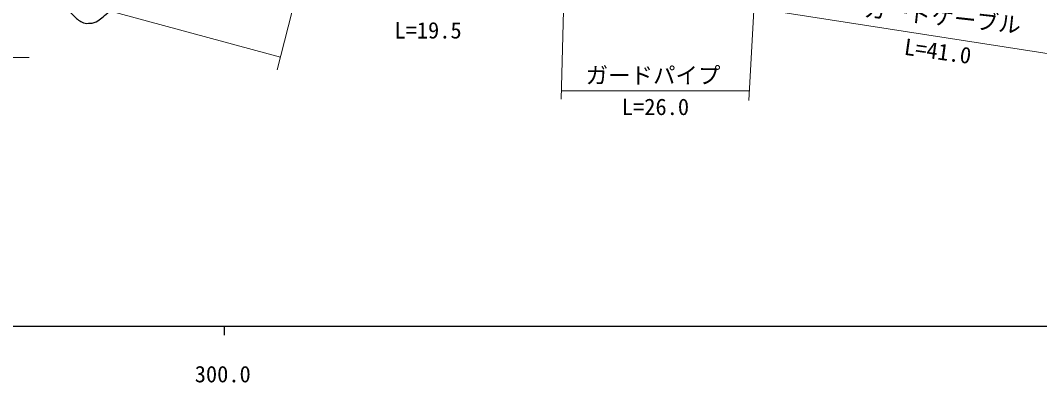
# Model space of a CAD drawing. Units: millimetres at full size, sheet at 1:1000; details may follow other scales. Extents: x 39400 to 680000, y 20000 to 380000.
# Drawn here: x 345326 to 458744, y 198715 to 239031 of the extents above; entities that cross this region are included whole.
import ezdxf
from ezdxf.enums import TextEntityAlignment as Align

# ---------------------------------------------------------------- set-up
doc = ezdxf.new("R2010")
doc.units = ezdxf.units.MM
doc.header["$LTSCALE"] = 1000
for name, color, linetype, lineweight in [('M-STR-HTXT', 7, 'Continuous', 13), ('M-STR-STRC', 7, 'Continuous', 25), ('M-TTL-BAND', 7, 'Continuous', 25)]:
    doc.layers.add(name, color=color, linetype=linetype, lineweight=lineweight)
doc.styles.add('ＭＳ ゴシック', font='')
doc.styles.get('ＭＳ ゴシック').set_extended_font_data('MS Gothic')

msp = doc.modelspace()

# ---------------------------------------------------------------- linework, layer by layer
at = {"layer": 'M-STR-HTXT'}
for p, q in [((373903, 233534), (387113, 285630)), ((405496, 230250), (406873, 280128)), ((428716, 271668), (426396, 230126)), ((318226, 250139), (374263, 234953)), ((428968, 240109), (471260, 233523)), ((346294, 234892), (321234, 234892)), ((426454, 231176), (405522, 231176))]:
    msp.add_line(p, q, dxfattribs=at)
at = {"layer": 'M-STR-STRC'}
msp.add_open_spline([(351615, 248049), (352570, 248153), (353115, 248124), (354074, 248076), (354541, 248052), (354808, 248047), (355264, 247944), (355755, 247832), (356047, 247776), (356480, 247521), (356827, 247316), (357013, 247160), (357247, 246833), (357522, 246450), (357639, 246187), (357723, 245722), (357807, 245265), (357754, 244990), (357670, 244533), (357569, 243977), (357450, 243674), (357221, 243158), (356841, 242299), (356573, 241836), (356031, 241069), (355630, 240501), (355384, 240187), (354867, 239720), (354400, 239298), (354128, 239036), (353545, 238795), (353381, 238727), (353274, 238725), (353096, 238716), (352806, 238701), (352629, 238672), (352356, 238768), (351893, 238931), (351694, 239160), (351324, 239482), (350944, 239814), (350771, 240044), (350452, 240434), (349941, 241057), (349649, 241409), (349235, 242100), (348806, 242818), (348560, 243233), (348310, 244030), (348175, 244460), (348143, 244718), (348125, 245167), (348110, 245550), (348078, 245783), (348204, 246146), (348351, 246568), (348520, 246785), (348839, 247097), (349128, 247380), (349337, 247501), (349711, 247653), (350415, 247939), (350860, 247967), (351615, 248049)], degree=3, knots=[0, 0, 0, 0, 1, 1, 1, 2, 2, 2, 3, 3, 3, 4, 4, 4, 5, 5, 5, 6, 6, 6, 7, 7, 7, 8, 8, 8, 9, 9, 9, 10, 10, 10, 11, 11, 11, 12, 12, 12, 13, 13, 13, 14, 14, 14, 15, 15, 15, 16, 16, 16, 17, 17, 17, 18, 18, 18, 19, 19, 19, 20, 20, 20, 21, 21, 21, 21], dxfattribs=at)
at = {"layer": 'M-TTL-BAND'}
for p, q in [((40000, 205000), (579000, 205000)), ((368000, 205000), (368000, 204000))]:
    msp.add_line(p, q, dxfattribs=at)

# ---------------------------------------------------------------- texts
at = {"layer": 'M-STR-HTXT', "style": 'ＭＳ ゴシック'}
for s, rotation, p in [('ガードケーブル', 353.735, (439103, 238925)), ('L=41.0', 351.954, (443510, 234673))]:
    msp.add_text(s, height=1833, rotation=rotation, dxfattribs=at).set_placement(p, align=Align.BOTTOM_LEFT)
for s, p in [('L=19.5', (386949, 236463)), ('ガードパイプ', (408224, 231449)), ('L=26.0', (412257, 227943))]:
    msp.add_text(s, height=1833, dxfattribs=at).set_placement(p, align=Align.BOTTOM_LEFT)
at = {"layer": 'M-TTL-BAND', "style": 'ＭＳ ゴシック'}
msp.add_text('300.0', height=1833, dxfattribs=at).set_placement((367844, 198195), align=Align.BOTTOM_CENTER)

doc.saveas('drawing.dxf')
